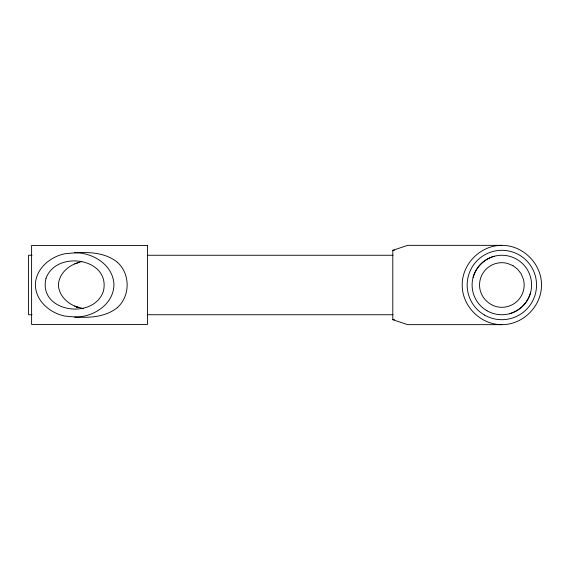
<?xml version="1.0" encoding="UTF-8"?>
<svg xmlns="http://www.w3.org/2000/svg" width="570" height="570" viewBox="0 0 570 570"><rect width="100%" height="100%" fill="white"/><g stroke="black" fill="none" stroke-linecap="round" stroke-linejoin="round"><path stroke-width="0.85" d="M473.121 277.305C476 267.237 484.08 259.158 494.147 256.272M530.57 292.695C527.692 302.763 519.612 310.842 509.544 313.728M117.477 307.508C130.316 295.816 130.388 274.142 117.555 262.414M117.32 307.679C102.401 319.399 82.237 317.91 64.488 316.008C49.704 312.809 35.703 300.903 35.361 284.922C35.703 268.94 49.704 257.034 64.488 253.828C82.237 251.933 102.401 250.437 117.32 262.164M74.656 263.896L81.831 261.459M392.801 250.301L407.671 245.349L501.849 245.349C523.068 245.214 541.635 263.775 541.5 285C541.635 306.225 523.068 324.786 501.849 324.651L407.671 324.651L392.801 319.699L392.801 250.301L394.526 250.301M79.016 262.414C68.628 265.136 58.895 273.678 58.404 284.986C58.895 296.229 68.535 304.765 78.874 307.508L76.28 307.508M501.849 245.349C480.624 245.214 462.063 263.775 462.199 285C462.063 306.225 480.624 324.786 501.849 324.651M74.656 317.105C93.003 317.34 113.409 304.765 113.957 284.922C113.409 265.071 93.003 252.496 74.656 252.738M32.055 255.26L28.5 255.26L28.5 314.74L32.055 314.74M147.616 255.26L392.965 255.26M147.616 314.74L392.965 314.74M392.801 319.699L394.526 319.699M83.541 308.698L74.656 306.083M45.935 278.68C38.09 312.018 93.48 320.426 103.384 291.291C111.228 257.954 55.839 249.546 45.935 278.68M147.459 245.449L31.599 245.449L31.599 324.472L147.459 324.472L147.459 245.449M513 265.684L507.621 263.454A22.301 22.301 0 0 0 480.303 290.771C482.462 298.324 488.526 304.387 496.078 306.546A22.301 22.301 0 0 0 523.395 279.229L521.165 273.849L517.617 269.225L513 265.684M484.5 315.046A34.699 34.699 0 0 0 536.541 285A34.699 34.699 0 0 0 484.5 254.954A34.699 34.699 0 0 0 484.5 315.046M486.98 310.757A29.74 29.74 0 0 0 531.589 285A29.74 29.74 0 0 0 486.98 259.243A29.74 29.74 0 0 0 486.98 310.757"/></g></svg>
